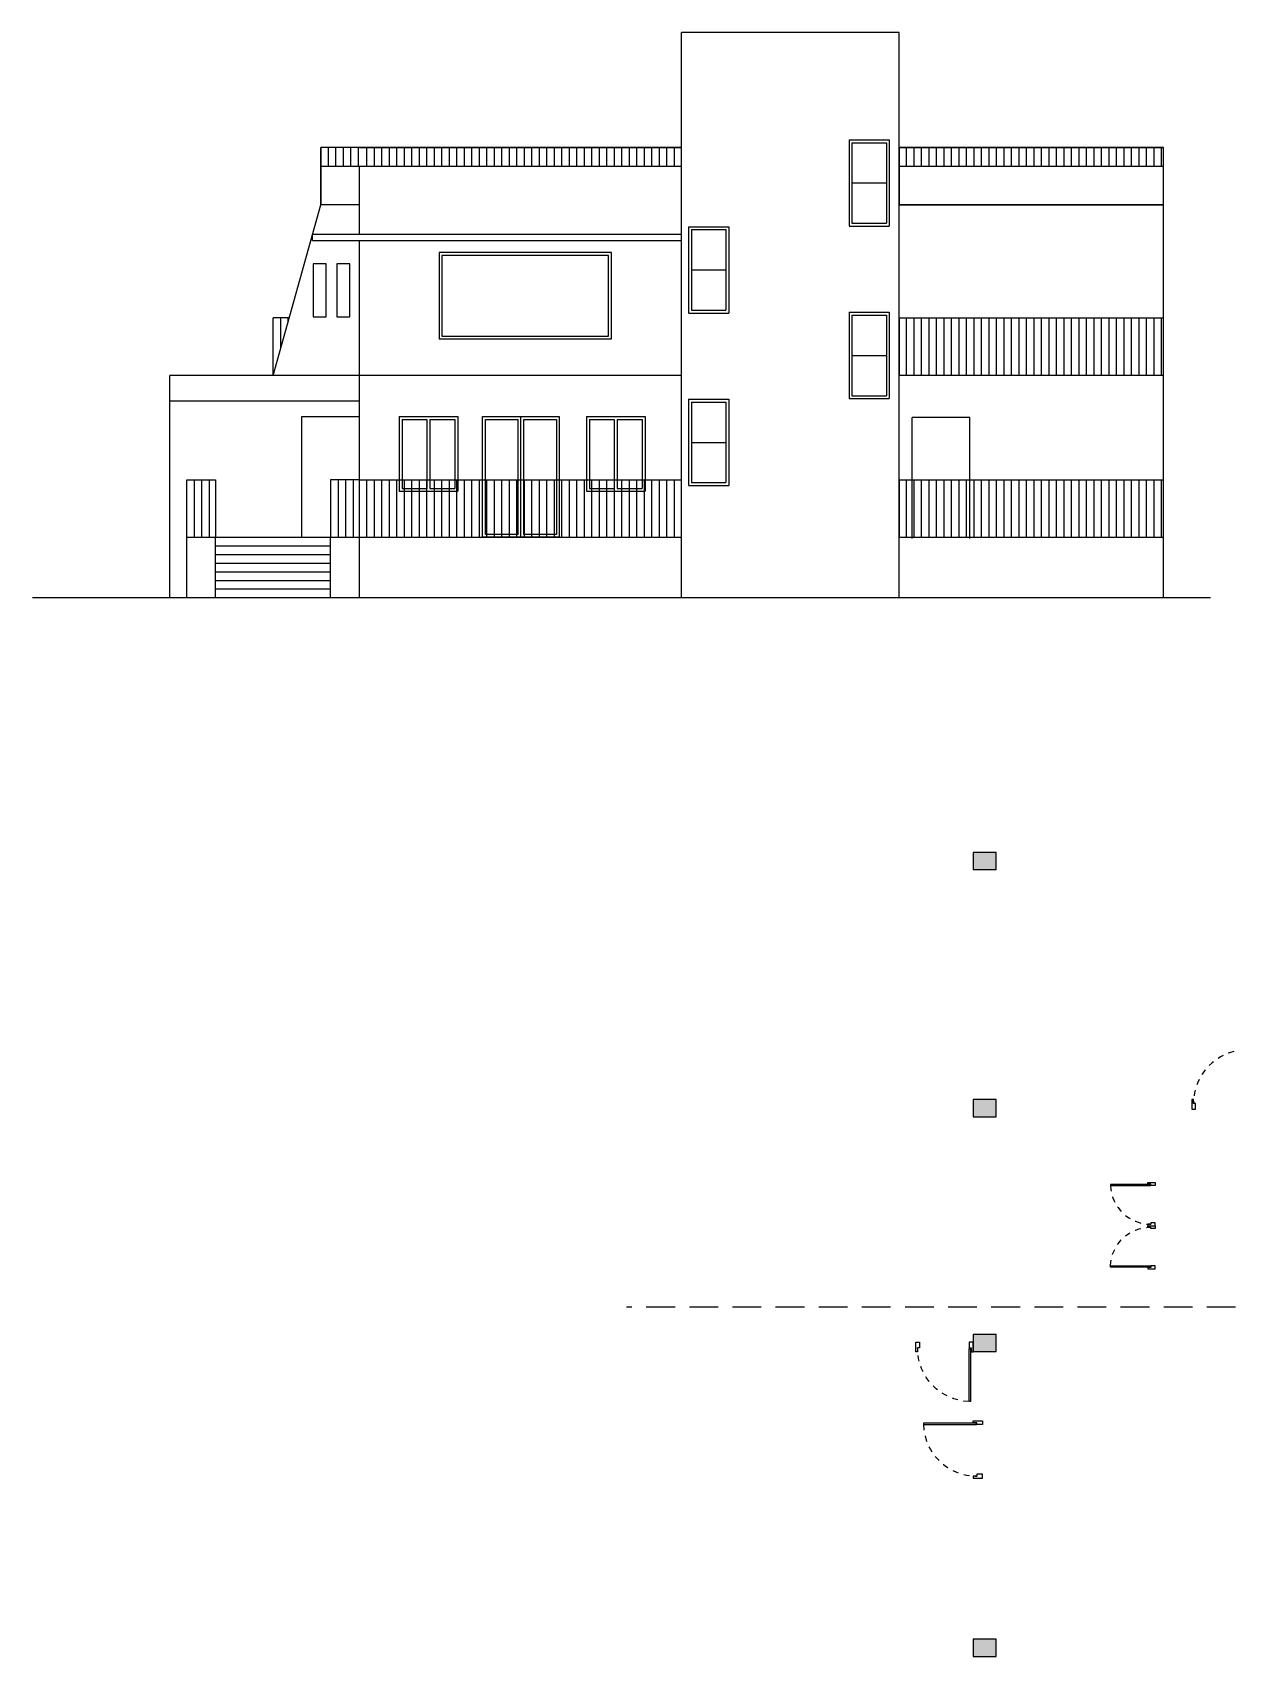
# Model space of a CAD drawing. Header units: metres. Extents: x 3586 to 7307, y 3108 to 6437.
# Drawn here: x 3628.23 to 3649.03, y 3210.69 to 3238.94 of the extents above; entities that cross this region are included whole.
import ezdxf

# ---------------------------------------------------------------- set-up
doc = ezdxf.new("R2010")
doc.units = ezdxf.units.M
doc.linetypes.add('DASHED', pattern=[0.75, 0.5, -0.25])
for name, color, linetype in [('column', 10, 'Continuous'), ('DOORS', 170, 'Continuous'), ('section line', 20, 'DASHED'), ('wall', 7, 'Continuous'), ('window', 140, 'Continuous')]:
    doc.layers.add(name, color=color, linetype=linetype)

# ---------------------------------------------------------------- blocks, each defined once
blk = doc.blocks.new('d1')
at = {"layer": 'DOORS'}
for p, q in [((-5, 0), (0, 0)), ((-5, -1), (-5, 0)), ((0, 0), (0, -2)), ((-30.99, -1.25), (-30.99, -2)), ((-30.99, -2), (-3.25, -2)), ((-3.25, -1.25), (-30.98, -1.25)), ((-3, -1), (-5, -1)), ((-3.25, -2), (-3.25, -1.25)), ((-3, -2), (-3, -1)), ((0, -2), (-3, -2)), ((-5, -29), (-5, -30)), ((-3, -29), (-5, -29)), ((-5, -30), (0, -30)), ((0, -28), (-3, -28)), ((-3, -28), (-3, -29)), ((0, -30), (0, -28))]:
    blk.add_line(p, q, dxfattribs=at)
at = {"layer": 'DOORS', "linetype": 'DASHED'}
blk.add_arc((-3.25, -1.25), 27.75, 181.54866, 270.51616, dxfattribs=at)

msp = doc.modelspace()

# ---------------------------------------------------------------- hatches: boundary and pattern name
at = {"layer": 'column'}
h = msp.add_hatch(color=256, dxfattribs=at)
h.dxf.hatch_style = 1
h.paths.add_polyline_path([(3644.585, 3224.375), (3644.985, 3224.375), (3644.985, 3224.675), (3644.585, 3224.675)])
h = msp.add_hatch(color=256, dxfattribs=at)
h.dxf.hatch_style = 1
h.paths.add_polyline_path([(3644.585, 3220.075), (3644.985, 3220.075), (3644.985, 3220.375), (3644.585, 3220.375)])
h = msp.add_hatch(color=256, dxfattribs=at)
h.dxf.hatch_style = 1
h.paths.add_polyline_path([(3644.585, 3215.992), (3644.985, 3215.992), (3644.985, 3216.292), (3644.585, 3216.292)])
h = msp.add_hatch(color=256, dxfattribs=at)
h.dxf.hatch_style = 1
h.paths.add_polyline_path([(3644.585, 3210.689), (3644.985, 3210.689), (3644.985, 3210.989), (3644.585, 3210.989)])

# ---------------------------------------------------------------- linework, layer by layer
for points in [[(3644.585, 3224.375), (3644.985, 3224.375), (3644.985, 3224.675), (3644.585, 3224.675)], [(3644.585, 3220.075), (3644.985, 3220.075), (3644.985, 3220.375), (3644.585, 3220.375)], [(3644.585, 3215.992), (3644.985, 3215.992), (3644.985, 3216.292), (3644.585, 3216.292)], [(3644.585, 3210.689), (3644.985, 3210.689), (3644.985, 3210.989), (3644.585, 3210.989)]]:
    msp.add_lwpolyline(points, close=True, dxfattribs=at)
at = {"layer": 'DOORS'}
for p, q in [((3636.671, 3230.207), (3636.671, 3232.207)), ((3636.721, 3230.157), (3636.721, 3232.257)), ((3636.771, 3230.207), (3636.771, 3232.207))]:
    msp.add_line(p, q, dxfattribs=at)
msp.add_lwpolyline([(3636.054, 3232.257), (3637.389, 3232.257), (3637.389, 3230.157), (3636.054, 3230.157)], close=True, dxfattribs=at)
for points in [[(3636.671, 3230.207), (3636.104, 3230.207), (3636.104, 3232.207), (3636.671, 3232.207)], [(3636.771, 3232.207), (3637.339, 3232.207), (3637.339, 3230.207), (3636.771, 3230.207)]]:
    msp.add_lwpolyline(points, dxfattribs=at)
at = {"layer": 'section line'}
msp.add_line((3666.402, 3216.763), (3638.557, 3216.763), dxfattribs=at)
at = {"layer": 'wall'}
for p, q in [((3639.512, 3229.107), (3639.512, 3238.937)), ((3643.299, 3238.937), (3639.512, 3238.937)), ((3643.299, 3229.107), (3643.299, 3238.937)), ((3639.512, 3236.937), (3633.242, 3236.937)), ((3633.242, 3236.937), (3633.242, 3235.937)), ((3633.242, 3235.937), (3633.242, 3236.937)), ((3633.372, 3236.606), (3633.372, 3236.937)), ((3633.503, 3236.606), (3633.503, 3236.937)), ((3633.633, 3236.606), (3633.633, 3236.937)), ((3633.763, 3236.606), (3633.763, 3236.937)), ((3633.894, 3236.606), (3633.894, 3236.937)), ((3633.912, 3236.937), (3639.512, 3236.937)), ((3634.043, 3236.606), (3634.043, 3236.937)), ((3634.173, 3236.606), (3634.173, 3236.937)), ((3634.304, 3236.606), (3634.304, 3236.937)), ((3634.434, 3236.606), (3634.434, 3236.937)), ((3634.564, 3236.606), (3634.564, 3236.937)), ((3634.695, 3236.606), (3634.695, 3236.937)), ((3634.825, 3236.606), (3634.825, 3236.937)), ((3634.956, 3236.606), (3634.956, 3236.937)), ((3635.086, 3236.606), (3635.086, 3236.937)), ((3635.217, 3236.606), (3635.217, 3236.937)), ((3635.347, 3236.606), (3635.347, 3236.937)), ((3635.478, 3236.606), (3635.478, 3236.937)), ((3635.608, 3236.606), (3635.608, 3236.937)), ((3635.739, 3236.606), (3635.739, 3236.937)), ((3635.869, 3236.606), (3635.869, 3236.937)), ((3636, 3236.606), (3636, 3236.937)), ((3636.13, 3236.606), (3636.13, 3236.937)), ((3636.261, 3236.606), (3636.261, 3236.937)), ((3636.391, 3236.606), (3636.391, 3236.937)), ((3636.522, 3236.606), (3636.522, 3236.937)), ((3636.652, 3236.606), (3636.652, 3236.937)), ((3636.783, 3236.606), (3636.783, 3236.937)), ((3636.913, 3236.606), (3636.913, 3236.937)), ((3637.044, 3236.606), (3637.044, 3236.937)), ((3637.174, 3236.606), (3637.174, 3236.937)), ((3637.305, 3236.606), (3637.305, 3236.937)), ((3637.435, 3236.606), (3637.435, 3236.937)), ((3637.566, 3236.606), (3637.566, 3236.937)), ((3637.696, 3236.606), (3637.696, 3236.937)), ((3637.827, 3236.606), (3637.827, 3236.937)), ((3637.957, 3236.606), (3637.957, 3236.937)), ((3638.088, 3236.606), (3638.088, 3236.937)), ((3638.218, 3236.606), (3638.218, 3236.937)), ((3638.349, 3236.606), (3638.349, 3236.937)), ((3638.479, 3236.606), (3638.479, 3236.937)), ((3638.609, 3236.606), (3638.609, 3236.937)), ((3638.609, 3236.606), (3638.609, 3236.937)), ((3638.74, 3236.606), (3638.74, 3236.937)), ((3638.87, 3236.606), (3638.87, 3236.937)), ((3639.001, 3236.606), (3639.001, 3236.937)), ((3639.131, 3236.606), (3639.131, 3236.937)), ((3639.262, 3236.606), (3639.262, 3236.937)), ((3639.392, 3236.606), (3639.392, 3236.937)), ((3647.899, 3236.937), (3643.299, 3236.937)), ((3643.299, 3236.937), (3647.899, 3236.937)), ((3643.299, 3235.937), (3643.299, 3236.937)), ((3643.307, 3235.937), (3643.307, 3236.937)), ((3643.429, 3236.606), (3643.429, 3236.937)), ((3643.56, 3236.606), (3643.56, 3236.937)), ((3643.69, 3236.606), (3643.69, 3236.937)), ((3643.821, 3236.606), (3643.821, 3236.937)), ((3643.951, 3236.606), (3643.951, 3236.937)), ((3644.082, 3236.606), (3644.082, 3236.937)), ((3644.212, 3236.606), (3644.212, 3236.937)), ((3644.343, 3236.606), (3644.343, 3236.937)), ((3644.473, 3236.606), (3644.473, 3236.937)), ((3644.604, 3236.606), (3644.604, 3236.937)), ((3644.734, 3236.606), (3644.734, 3236.937)), ((3644.865, 3236.606), (3644.865, 3236.937)), ((3644.995, 3236.606), (3644.995, 3236.937)), ((3645.126, 3236.606), (3645.126, 3236.937)), ((3645.256, 3236.606), (3645.256, 3236.937)), ((3645.387, 3236.606), (3645.387, 3236.937)), ((3645.517, 3236.606), (3645.517, 3236.937)), ((3645.648, 3236.606), (3645.648, 3236.937)), ((3645.778, 3236.606), (3645.778, 3236.937)), ((3645.909, 3236.606), (3645.909, 3236.937)), ((3646.039, 3236.606), (3646.039, 3236.937)), ((3646.169, 3236.606), (3646.169, 3236.937)), ((3646.3, 3236.606), (3646.3, 3236.937)), ((3646.43, 3236.606), (3646.43, 3236.937)), ((3646.561, 3236.606), (3646.561, 3236.937)), ((3646.691, 3236.606), (3646.691, 3236.937)), ((3646.822, 3236.606), (3646.822, 3236.937)), ((3646.952, 3236.606), (3646.952, 3236.937)), ((3647.083, 3236.606), (3647.083, 3236.937)), ((3647.213, 3236.606), (3647.213, 3236.937)), ((3647.344, 3236.606), (3647.344, 3236.937)), ((3647.474, 3236.606), (3647.474, 3236.937)), ((3647.605, 3236.606), (3647.605, 3236.937)), ((3647.735, 3236.606), (3647.735, 3236.937)), ((3647.866, 3236.606), (3647.866, 3236.937)), ((3647.899, 3229.107), (3647.899, 3236.937)), ((3639.512, 3236.606), (3633.242, 3236.606)), ((3633.912, 3235.937), (3633.912, 3236.606)), ((3647.899, 3236.606), (3643.299, 3236.606)), ((3632.412, 3232.972), (3633.242, 3235.937)), ((3633.912, 3235.937), (3633.242, 3235.937)), ((3633.912, 3235.421), (3633.912, 3235.937)), ((3647.899, 3235.937), (3643.299, 3235.937)), ((3643.299, 3235.937), (3647.899, 3235.937)), ((3639.512, 3235.421), (3633.097, 3235.421)), ((3633.097, 3235.321), (3633.097, 3235.421)), ((3633.097, 3235.321), (3639.512, 3235.321)), ((3633.912, 3229.107), (3633.912, 3235.321)), ((3632.412, 3232.972), (3632.412, 3233.972)), ((3632.692, 3233.972), (3632.412, 3233.972)), ((3632.543, 3233.438), (3632.543, 3233.972)), ((3632.673, 3233.904), (3632.673, 3233.972)), ((3643.299, 3233.972), (3647.899, 3233.972)), ((3643.299, 3232.972), (3643.299, 3233.972)), ((3643.307, 3232.972), (3643.307, 3233.972)), ((3643.429, 3232.972), (3643.429, 3233.972)), ((3643.56, 3232.972), (3643.56, 3233.972)), ((3643.69, 3232.972), (3643.69, 3233.972)), ((3643.821, 3232.972), (3643.821, 3233.972)), ((3643.951, 3232.972), (3643.951, 3233.972)), ((3644.082, 3232.972), (3644.082, 3233.972)), ((3644.212, 3232.972), (3644.212, 3233.972)), ((3644.343, 3232.972), (3644.343, 3233.972)), ((3644.473, 3232.972), (3644.473, 3233.972)), ((3644.604, 3232.972), (3644.604, 3233.972)), ((3644.734, 3232.972), (3644.734, 3233.972)), ((3644.865, 3232.972), (3644.865, 3233.972)), ((3644.995, 3232.972), (3644.995, 3233.972)), ((3645.126, 3232.972), (3645.126, 3233.972)), ((3645.256, 3232.972), (3645.256, 3233.972)), ((3645.387, 3232.972), (3645.387, 3233.972)), ((3645.517, 3232.972), (3645.517, 3233.972)), ((3645.648, 3232.972), (3645.648, 3233.972)), ((3645.778, 3232.972), (3645.778, 3233.972)), ((3645.909, 3232.972), (3645.909, 3233.972)), ((3646.039, 3232.972), (3646.039, 3233.972)), ((3646.169, 3232.972), (3646.169, 3233.972)), ((3646.3, 3232.972), (3646.3, 3233.972)), ((3646.43, 3232.972), (3646.43, 3233.972)), ((3646.561, 3232.972), (3646.561, 3233.972)), ((3646.691, 3232.972), (3646.691, 3233.972)), ((3646.822, 3232.972), (3646.822, 3233.972)), ((3646.952, 3232.972), (3646.952, 3233.972)), ((3647.083, 3232.972), (3647.083, 3233.972)), ((3647.213, 3232.972), (3647.213, 3233.972)), ((3647.344, 3232.972), (3647.344, 3233.972)), ((3647.474, 3232.972), (3647.474, 3233.972)), ((3647.605, 3232.972), (3647.605, 3233.972)), ((3647.735, 3232.972), (3647.735, 3233.972)), ((3647.866, 3232.972), (3647.866, 3233.972)), ((3630.612, 3229.107), (3630.612, 3232.972)), ((3633.912, 3232.972), (3630.612, 3232.972)), ((3639.512, 3232.972), (3630.612, 3232.972)), ((3647.899, 3232.972), (3643.299, 3232.972)), ((3633.912, 3232.522), (3630.612, 3232.522)), ((3632.912, 3232.257), (3633.912, 3232.257)), ((3632.912, 3230.157), (3632.912, 3232.257)), ((3643.529, 3230.137), (3643.529, 3232.241)), ((3644.532, 3232.241), (3643.529, 3232.241)), ((3644.532, 3230.137), (3644.532, 3232.241)), ((3630.912, 3230.157), (3630.912, 3231.157)), ((3630.912, 3231.157), (3631.412, 3231.157)), ((3631.043, 3230.157), (3631.043, 3231.157)), ((3631.173, 3230.157), (3631.173, 3231.157)), ((3631.304, 3230.157), (3631.304, 3231.157)), ((3631.412, 3231.157), (3631.412, 3230.157)), ((3633.912, 3231.157), (3633.412, 3231.157)), ((3633.412, 3231.157), (3633.412, 3230.157)), ((3633.543, 3231.157), (3633.543, 3230.157)), ((3633.673, 3231.157), (3633.673, 3230.157)), ((3633.804, 3231.157), (3633.804, 3230.157)), ((3633.912, 3231.157), (3639.512, 3231.157)), ((3633.912, 3230.157), (3633.912, 3231.157)), ((3634.043, 3230.157), (3634.043, 3231.157)), ((3634.173, 3230.157), (3634.173, 3231.157)), ((3634.304, 3230.157), (3634.304, 3231.157)), ((3634.434, 3230.157), (3634.434, 3231.157)), ((3634.564, 3230.157), (3634.564, 3231.157)), ((3634.695, 3230.157), (3634.695, 3231.157)), ((3634.825, 3230.157), (3634.825, 3231.157)), ((3634.956, 3230.157), (3634.956, 3231.157)), ((3635.086, 3230.157), (3635.086, 3231.157)), ((3635.217, 3230.157), (3635.217, 3231.157)), ((3635.347, 3230.157), (3635.347, 3231.157)), ((3635.478, 3230.157), (3635.478, 3231.157)), ((3635.608, 3230.157), (3635.608, 3231.157)), ((3635.739, 3230.157), (3635.739, 3231.157)), ((3635.869, 3230.157), (3635.869, 3231.157)), ((3636, 3230.157), (3636, 3231.157)), ((3636.13, 3230.157), (3636.13, 3231.157)), ((3636.261, 3230.157), (3636.261, 3231.157)), ((3636.391, 3230.157), (3636.391, 3231.157)), ((3636.522, 3230.157), (3636.522, 3231.157)), ((3636.652, 3230.157), (3636.652, 3231.157)), ((3636.783, 3230.157), (3636.783, 3231.157)), ((3636.913, 3230.157), (3636.913, 3231.157)), ((3637.044, 3230.157), (3637.044, 3231.157)), ((3637.174, 3230.157), (3637.174, 3231.157)), ((3637.305, 3230.157), (3637.305, 3231.157)), ((3637.435, 3230.157), (3637.435, 3231.157)), ((3637.566, 3230.157), (3637.566, 3231.157)), ((3637.696, 3230.157), (3637.696, 3231.157)), ((3637.827, 3230.157), (3637.827, 3231.157)), ((3637.957, 3230.157), (3637.957, 3231.157)), ((3638.088, 3230.157), (3638.088, 3231.157)), ((3638.218, 3230.157), (3638.218, 3231.157)), ((3638.349, 3230.157), (3638.349, 3231.157)), ((3638.479, 3230.157), (3638.479, 3231.157)), ((3638.609, 3230.157), (3638.609, 3231.157)), ((3638.609, 3230.157), (3638.609, 3231.157)), ((3638.74, 3230.157), (3638.74, 3231.157)), ((3638.87, 3230.157), (3638.87, 3231.157)), ((3639.001, 3230.157), (3639.001, 3231.157)), ((3639.131, 3230.157), (3639.131, 3231.157)), ((3639.262, 3230.157), (3639.262, 3231.157)), ((3639.392, 3230.157), (3639.392, 3231.157)), ((3643.299, 3231.157), (3647.899, 3231.157)), ((3643.299, 3230.157), (3643.299, 3231.157)), ((3643.307, 3230.157), (3643.307, 3231.157)), ((3643.429, 3230.157), (3643.429, 3231.157)), ((3643.56, 3230.157), (3643.56, 3231.157)), ((3643.69, 3230.157), (3643.69, 3231.157)), ((3643.821, 3230.157), (3643.821, 3231.157)), ((3643.951, 3230.157), (3643.951, 3231.157)), ((3644.082, 3230.157), (3644.082, 3231.157)), ((3644.212, 3230.157), (3644.212, 3231.157)), ((3644.343, 3230.157), (3644.343, 3231.157)), ((3644.473, 3230.157), (3644.473, 3231.157)), ((3644.604, 3230.157), (3644.604, 3231.157)), ((3644.734, 3230.157), (3644.734, 3231.157)), ((3644.865, 3230.157), (3644.865, 3231.157)), ((3644.995, 3230.157), (3644.995, 3231.157)), ((3645.126, 3230.157), (3645.126, 3231.157)), ((3645.256, 3230.157), (3645.256, 3231.157)), ((3645.387, 3230.157), (3645.387, 3231.157)), ((3645.517, 3230.157), (3645.517, 3231.157)), ((3645.648, 3230.157), (3645.648, 3231.157)), ((3645.778, 3230.157), (3645.778, 3231.157)), ((3645.909, 3230.157), (3645.909, 3231.157)), ((3646.039, 3230.157), (3646.039, 3231.157)), ((3646.169, 3230.157), (3646.169, 3231.157)), ((3646.3, 3230.157), (3646.3, 3231.157)), ((3646.43, 3230.157), (3646.43, 3231.157)), ((3646.561, 3230.157), (3646.561, 3231.157)), ((3646.691, 3230.157), (3646.691, 3231.157)), ((3646.822, 3230.157), (3646.822, 3231.157)), ((3646.952, 3230.157), (3646.952, 3231.157)), ((3647.083, 3230.157), (3647.083, 3231.157)), ((3647.213, 3230.157), (3647.213, 3231.157)), ((3647.344, 3230.157), (3647.344, 3231.157)), ((3647.474, 3230.157), (3647.474, 3231.157)), ((3647.605, 3230.157), (3647.605, 3231.157)), ((3647.735, 3230.157), (3647.735, 3231.157)), ((3647.866, 3230.157), (3647.866, 3231.157)), ((3630.912, 3229.107), (3630.912, 3230.157)), ((3630.912, 3230.157), (3633.912, 3230.157)), ((3631.412, 3229.107), (3631.412, 3230.157)), ((3631.412, 3230.007), (3633.412, 3230.007)), ((3633.412, 3229.107), (3633.412, 3230.157)), ((3633.912, 3230.157), (3639.512, 3230.157)), ((3643.299, 3230.157), (3647.899, 3230.157)), ((3631.412, 3229.857), (3633.412, 3229.857)), ((3631.412, 3229.707), (3633.412, 3229.707)), ((3631.412, 3229.557), (3633.412, 3229.557)), ((3631.412, 3229.407), (3633.412, 3229.407)), ((3628.226, 3229.107), (3648.717, 3229.107)), ((3631.412, 3229.257), (3633.412, 3229.257))]:
    msp.add_line(p, q, dxfattribs=at)
for points in [[(3633.336, 3234.912), (3633.109, 3234.912), (3633.109, 3233.991), (3633.336, 3233.991)], [(3633.744, 3234.912), (3633.517, 3234.912), (3633.517, 3233.991), (3633.744, 3233.991)]]:
    msp.add_lwpolyline(points, close=True, dxfattribs=at)
at = {"layer": 'window'}
for p, q in [((3642.428, 3237.069), (3642.428, 3235.572)), ((3642.428, 3237.069), (3643.128, 3237.069)), ((3642.478, 3237.019), (3642.478, 3235.619)), ((3642.478, 3237.019), (3643.078, 3237.019)), ((3643.078, 3237.019), (3643.078, 3235.619)), ((3643.128, 3237.069), (3643.128, 3235.569)), ((3642.478, 3236.319), (3643.078, 3236.319)), ((3639.637, 3235.557), (3639.637, 3234.06)), ((3639.637, 3235.557), (3640.337, 3235.557)), ((3640.337, 3235.557), (3640.337, 3234.057)), ((3642.428, 3235.569), (3643.128, 3235.569)), ((3642.478, 3235.619), (3643.078, 3235.619)), ((3639.687, 3235.507), (3639.687, 3234.107)), ((3639.687, 3235.507), (3640.287, 3235.507)), ((3640.287, 3235.507), (3640.287, 3234.107)), ((3639.687, 3234.807), (3640.287, 3234.807)), ((3639.637, 3234.057), (3640.337, 3234.057)), ((3639.687, 3234.107), (3640.287, 3234.107)), ((3642.428, 3234.069), (3642.428, 3232.572)), ((3642.428, 3234.069), (3643.128, 3234.069)), ((3642.478, 3234.019), (3642.478, 3232.619)), ((3642.478, 3234.019), (3643.078, 3234.019)), ((3643.078, 3234.019), (3643.078, 3232.619)), ((3643.128, 3234.069), (3643.128, 3232.569)), ((3642.478, 3233.319), (3643.078, 3233.319)), ((3639.637, 3232.557), (3639.637, 3231.06)), ((3639.637, 3232.557), (3640.337, 3232.557)), ((3639.687, 3232.507), (3639.687, 3231.107)), ((3639.687, 3232.507), (3640.287, 3232.507)), ((3640.287, 3232.507), (3640.287, 3231.107)), ((3640.337, 3232.557), (3640.337, 3231.057)), ((3642.428, 3232.569), (3643.128, 3232.569)), ((3642.478, 3232.619), (3643.078, 3232.619)), ((3634.604, 3232.257), (3635.622, 3232.257)), ((3634.604, 3232.257), (3634.604, 3230.957)), ((3634.654, 3232.207), (3635.087, 3232.207)), ((3634.654, 3232.207), (3634.654, 3231.007)), ((3635.087, 3232.207), (3635.087, 3231.007)), ((3635.137, 3232.207), (3635.572, 3232.207)), ((3635.137, 3232.207), (3635.137, 3231.007)), ((3635.572, 3232.207), (3635.572, 3231.007)), ((3635.622, 3232.257), (3635.622, 3230.957)), ((3637.863, 3232.257), (3638.881, 3232.257)), ((3637.863, 3232.257), (3637.863, 3230.957)), ((3637.913, 3232.207), (3638.346, 3232.207)), ((3637.913, 3232.207), (3637.913, 3231.007)), ((3638.346, 3232.207), (3638.346, 3231.007)), ((3638.396, 3232.207), (3638.831, 3232.207)), ((3638.396, 3232.207), (3638.396, 3231.007)), ((3638.831, 3232.207), (3638.831, 3231.007)), ((3638.881, 3232.257), (3638.881, 3230.957)), ((3639.687, 3231.807), (3640.287, 3231.807)), ((3639.637, 3231.057), (3640.337, 3231.057)), ((3639.687, 3231.107), (3640.287, 3231.107)), ((3634.604, 3230.957), (3635.622, 3230.957)), ((3634.654, 3231.007), (3635.087, 3231.007)), ((3635.137, 3231.007), (3635.572, 3231.007)), ((3637.863, 3230.957), (3638.881, 3230.957)), ((3637.913, 3231.007), (3638.346, 3231.007)), ((3638.396, 3231.007), (3638.831, 3231.007))]:
    msp.add_line(p, q, dxfattribs=at)
for points in [[(3635.297, 3233.607), (3638.297, 3233.607), (3638.297, 3235.107), (3635.297, 3235.107)], [(3635.347, 3233.657), (3638.247, 3233.657), (3638.247, 3235.057), (3635.347, 3235.057)]]:
    msp.add_lwpolyline(points, close=True, dxfattribs=at)

# ---------------------------------------------------------------- block references
at = {"layer": 'wall'}
for p, xscale, yscale, zscale, rotation in [((3649.385, 3220.209), 0.03322638793442416, 0.03322638793442416, 0.03322638793442416, 270), ((3647.752, 3217.432), -0.02498248838893416, 0.02498248838893416, 0.02498248838893416, 180), ((3644.585, 3216.155), -0.03322638793442416, 0.03322638793442416, 0.03322638793442416, 270)]:
    msp.add_blockref('d1', p, dxfattribs=dict(at, xscale=xscale, yscale=yscale, zscale=zscale, rotation=rotation))
for p, xscale, yscale, zscale in [((3647.752, 3218.932), 0.02498248838893416, 0.02498248838893416, 0.02498248838893416), ((3644.752, 3214.789), 0.03322638793442416, 0.03322638793442416, 0.03322638793442416)]:
    msp.add_blockref('d1', p, dxfattribs=dict(at, xscale=xscale, yscale=yscale, zscale=zscale))

doc.saveas('drawing.dxf')
